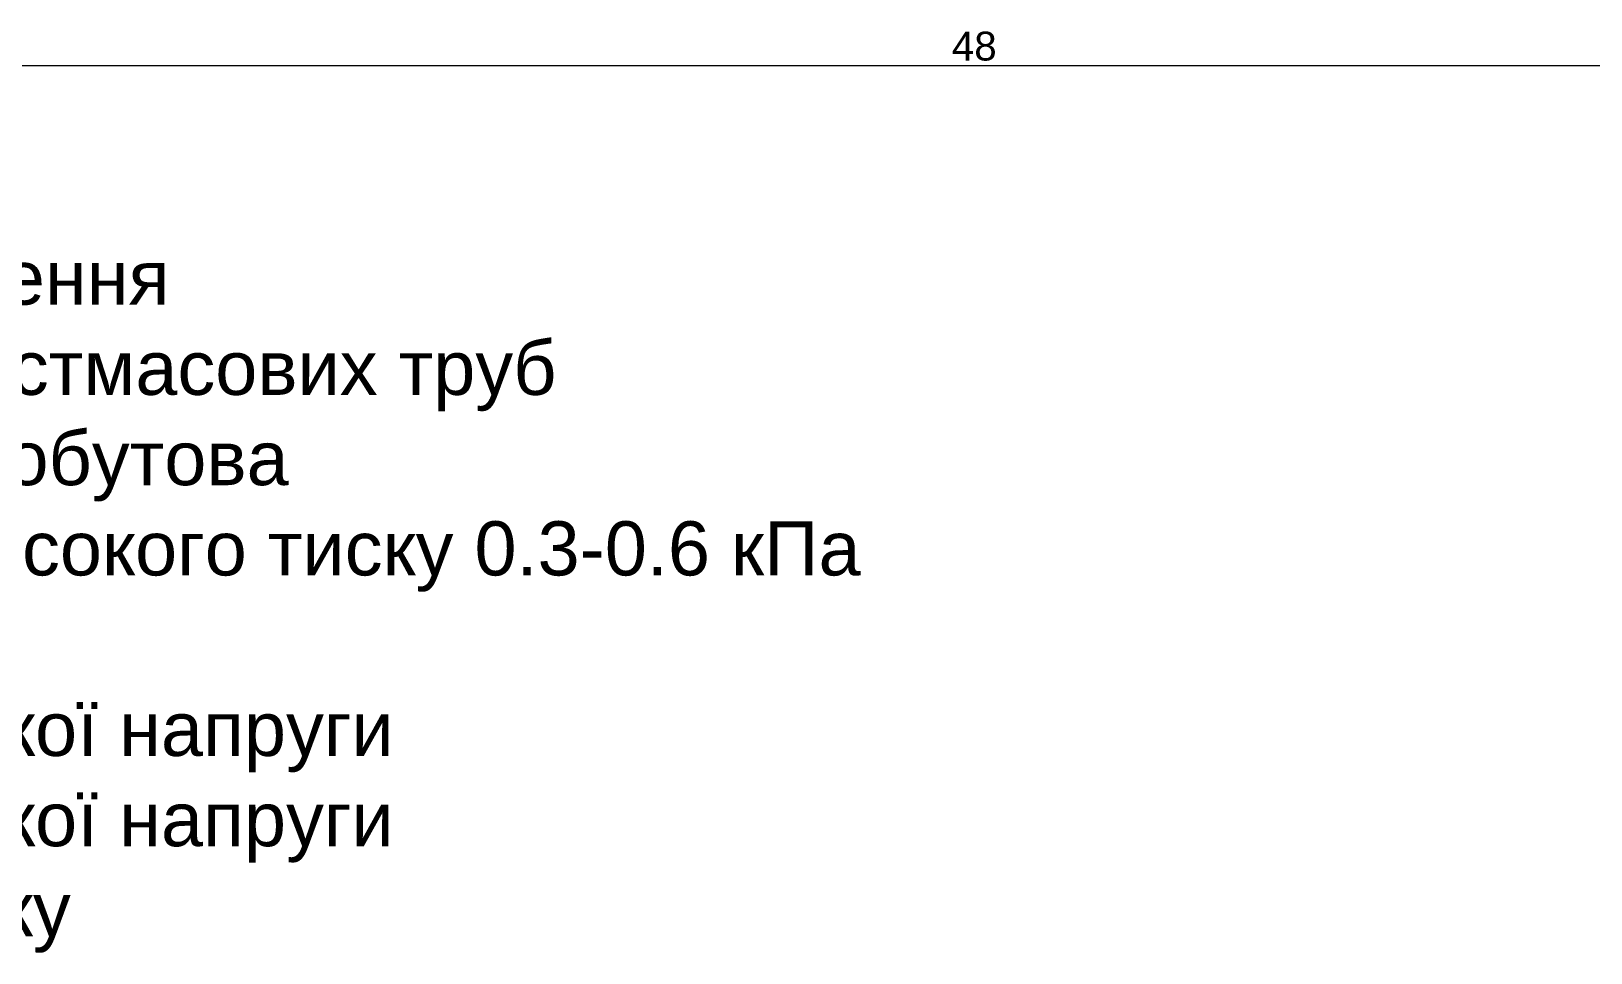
# Model space of a CAD drawing. Header units: millimetres. Extents: x -2123 to 34701, y -1286 to 835.
# Drawn here: x 32.89 to 54.49, y -197.85 to -185.09 of the extents above; entities that cross this region are included whole.
import ezdxf

# ---------------------------------------------------------------- set-up
doc = ezdxf.new("R2010")
doc.units = ezdxf.units.MM
doc.layers.get('0').update_dxf_attribs({"lineweight": 15})
doc.layers.add('Дор. Розм.', color=7, linetype='Continuous', lineweight=50)
doc.layers.add('Размер', color=94, linetype='Continuous', lineweight=15)
doc.styles.get("Standard").update_dxf_attribs({"font": 'arial.ttf'})
doc.dimstyles.new('М-100', dxfattribs={"dimscale": 100, "dimtxt": 4, "dimasz": 2.5, "dimexe": 1.25, "dimexo": 3, "dimtad": 1, "dimlfac": 0.001, "dimtxsty": 'Standard', "dimblk": 'OBLIQUE', "dimcen": 2.5, "dimadec": 0, "dimazin": 0, "dimtfac": 1, "dimtmove": 0, "dimatfit": 3, "dimldrblk": 'OBLIQUE', "dimfxl": 1.25, "dimlwd": -1, "dimlwe": -1, "dimarcsym": 0})

# ---------------------------------------------------------------- blocks, each defined once
blk = doc.blocks.new('_Oblique')
at = {"color": 0, "linetype": 'ByBlock', "lineweight": -2}
blk.add_line((-0.5, -0.5), (0.5, 0.5), dxfattribs=at)
blk = doc.blocks.new('*D617')
at = {"layer": 'Defpoints', "color": 0, "ltscale": 1000, "transparency": 16777216}
for p in [(13085, 58765), (61113, 58765), (61113, 56884)]:
    blk.add_point(p, dxfattribs=at)
at = {"layer": 'Размер', "color": 0, "ltscale": 1000, "transparency": 16777216}
for p, q in [((13085, 58465), (13085, 56759)), ((61113, 58465), (61113, 56759)), ((13085, 56884), (61113, 56884))]:
    blk.add_line(p, q, dxfattribs=at)
at = {"layer": 'Размер', "color": 0, "ltscale": 1000, "transparency": 16777216, "xscale": 250, "yscale": 250, "zscale": 250, "rotation": 180}
blk.add_blockref('_Oblique', (13085, 56884), dxfattribs=at)
at = {"layer": 'Размер', "color": 0, "ltscale": 1000, "transparency": 16777216, "xscale": 250, "yscale": 250, "zscale": 250}
blk.add_blockref('_Oblique', (61113, 56884), dxfattribs=at)
at = {"layer": 'Размер', "color": 0, "ltscale": 1000, "transparency": 16777216, "insert": (37099, 57151), "char_height": 400, "attachment_point": 5}
blk.add_mtext('48', dxfattribs=at)
blk = doc.blocks.new('1')
at = {"color": 0, "ltscale": 1000}
note = blk.add_mtext_static_columns([''] * 2, width=21772.0976, gutter_width=1301.64, height=10678.91, dxfattribs=dict(at, insert=(15635.516, 55572.68), char_height=750, attachment_point=1))
for column, words in zip([note] + note.columns.linked_columns, ['1 - Водостік\\P2 - Кабелі освітлення\\PВ - Водогін з пластмасових труб\\PК - Каналізація побутова\\PГ - Газопровід високого тиску 0.3-0.6 кПа\\P', "Т - Теплопровід\\PКН - Кабелі низької напруги\\PКВ - Кабелі високої напруги\\PКЗ - Кабелі зв'язку"]):
    column.text = words
at = {"layer": 'Размер', "color": 0, "ltscale": 1000}
dim = blk.add_linear_dim(base=(61113.108, 56884.277), p1=(13084.501, 58765.386), p2=(61113.108, 58765.386), text='48', dimstyle='М-100', dxfattribs=at)
dim.commit()
dim.dimension.update_dxf_attribs({"geometry": '*D617', "text_midpoint": (37098.804, 57151.006)})

msp = doc.modelspace()

# ---------------------------------------------------------------- block references
at = {"layer": 'Дор. Розм.', "xscale": 0.001, "yscale": 0.001, "zscale": 0.001}
msp.add_blockref('1', (8.851, -242.448), dxfattribs=at)

doc.saveas('drawing.dxf')
